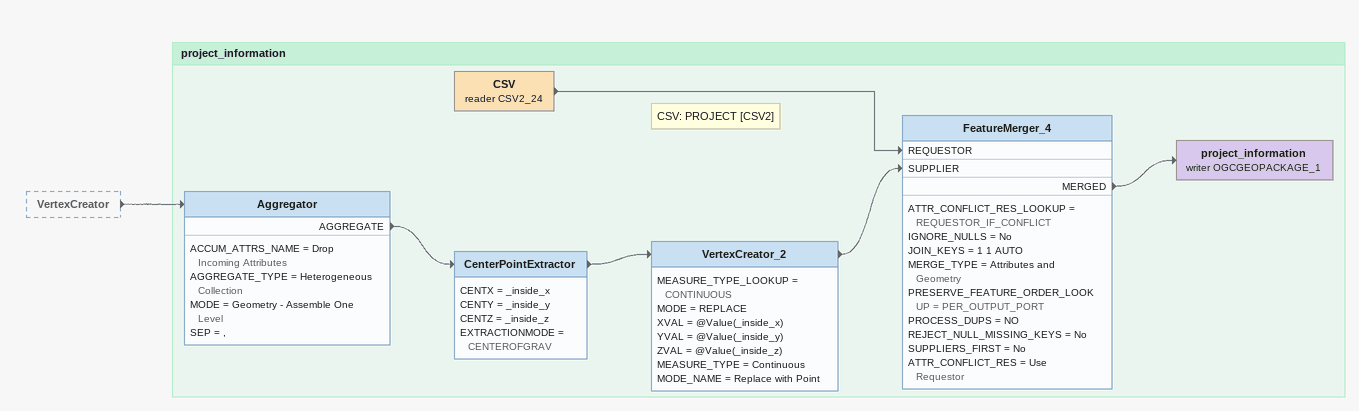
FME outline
VertexCreator [outside]
    -> Aggregator

Bookmark: project_information
Aggregator
    ACCUM_ATTRS_NAME = Drop Incoming Attributes
    AGGREGATE_TYPE = Heterogeneous Collection
    MODE = Geometry - Assemble One Level
    SEP = ,
    AGGREGATE -> CenterPointExtractor
CenterPointExtractor
    CENTX = _inside_x
    CENTY = _inside_y
    CENTZ = _inside_z
    EXTRACTIONMODE = CENTEROFGRAV
    -> VertexCreator_2
VertexCreator_2
    MEASURE_TYPE_LOOKUP = CONTINUOUS
    MODE = REPLACE
    XVAL = @Value(_inside_x)
    YVAL = @Value(_inside_y)
    ZVAL = @Value(_inside_z)
    MEASURE_TYPE = Continuous
    MODE_NAME = Replace with Point
    -> FeatureMerger_4 [SUPPLIER]
Note: CSV: PROJECT [CSV2]
CSV (reader CSV2_24)
    -> FeatureMerger_4 [REQUESTOR]
FeatureMerger_4
    ATTR_CONFLICT_RES_LOOKUP = REQUESTOR_IF_CONFLICT
    IGNORE_NULLS = No
    JOIN_KEYS = 1 1 AUTO
    MERGE_TYPE = Attributes and Geometry
    PRESERVE_FEATURE_ORDER_LOOKUP = PER_OUTPUT_PORT
    PROCESS_DUPS = NO
    REJECT_NULL_MISSING_KEYS = No
    SUPPLIERS_FIRST = No
    ATTR_CONFLICT_RES = Use Requestor
    MERGED -> project_information (writer OGCGEOPACKAGE_1)
project_information (writer OGCGEOPACKAGE_1)
